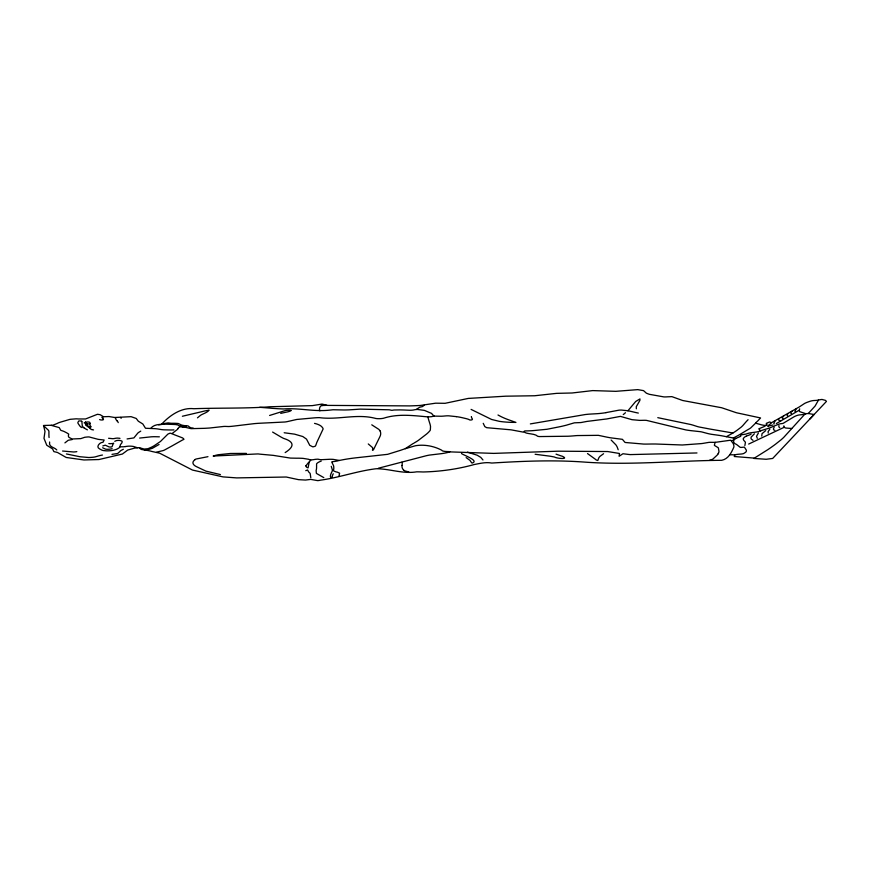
<?xml version="1.0" encoding="UTF-8"?>
<svg xmlns="http://www.w3.org/2000/svg" width="870" height="870" viewBox="0 0 870 870"><rect width="100%" height="100%" fill="white"/><g stroke="black" fill="none" stroke-linecap="round" stroke-linejoin="round"><path stroke-width="1.3" d="M310.808 477.771L310.188 473.617A13.137 5.546 -1.6 0 0 309.785 473.03A14.094 5.938 -1.6 0 0 309.307 472.53L308.719 471.986A3.458 1.468 -1.9 0 1 308.556 471.725L307.578 469.996L305.772 470.67M743.339 438.893L743.371 439.437A17.541 7.014 -11.5 0 0 744.35 440.992L745.079 441.786A12.289 4.905 -10.9 0 1 745.416 442.428L744.872 445.56M809.981 418.97L814.048 414.512L808.611 413.533A31.331 12.43 -12.2 0 0 806.773 413.576L804.75 414.272L783.837 437.273A86.402 35.637 -10.7 0 1 781.097 439.785L775.583 444.157A206.494 91.274 -8.9 0 1 767.862 449.627L753.844 458.446L766.198 459.273L772.69 458.446L826.446 401.407L825.489 400.385L822.009 399.45A13.518 5.481 -13 0 0 820.801 399.591L820.486 399.645A6.449 2.632 -13.1 0 0 819.649 399.798L817.659 400.211A8.624 3.556 -13.2 0 1 816.245 400.396A7.754 3.197 -13.2 0 1 815.701 400.428L814.102 400.504A7.808 3.186 -12.9 0 0 810.394 401.157L806.936 402.386A23.425 9.461 -12.9 0 0 804.663 403.408L799.573 406.747A3.774 1.555 -12.6 0 1 799.334 406.91L771.494 422.722L769.656 421.972L766.296 423.364A3.436 1.403 -11.9 0 0 766.568 423.831C768.373 425.593 763.893 425.615 762.816 425.082A15.236 6.22 -12 0 1 761.696 424.897L756.063 423.288A5.807 2.371 -11.8 0 1 755.921 422.907L756.269 422.309A48.764 19.434 -12.3 0 1 757.726 420.993L760.587 417.959L738.695 413.239A35.757 15.192 -12.2 0 1 736.074 412.63L721.665 407.747L682.667 400.504L671.901 396.644L667.486 396.818A15.758 7.112 -10.6 0 1 663.886 396.905L649.259 394.295L646.388 393.196L643.539 390.63L637.743 389.629L615.84 391.326L592.688 390.597L572.058 392.99L556.593 393.36L534.68 395.752L505.666 396.187L468.245 398.427L445.103 403.31L435.62 403.191L420.286 405.463A253.366 145.04 -4.7 0 1 409.629 405.898L327.479 405.398L322.009 404.071L312.384 405.616L271.755 406.714A18.988 8.83 -0.5 0 0 266.992 407.008C242.469 408.541 218.326 407.834 193.89 408.715C180.971 407.214 169.182 415.98 161.668 424.158M402.005 465.461L402.157 464.482A23.653 10.157 -3.4 0 0 402.07 462.59L401.896 462.264M173.924 429.889A26.578 12.104 1.9 0 1 169.998 429.976L164.386 429.834A14.377 6.492 1.9 0 1 161.07 429.53L157.796 428.975A20.934 9.2 2 0 0 155.197 428.671L145.497 428.257L142.821 423.973L138.308 421.21L136.231 418.459L131.065 416.665L114.655 417.502L109.076 416.545L103.497 416.741L100.159 414.707L97.462 414.283L85.554 418.97L78.148 418.959A7.863 3.469 3.9 0 0 76.071 418.829L70.057 419.329L61.248 421.906A19.771 8.602 3.8 0 0 57.028 423.549L52.863 425.202L43.554 425.474L44.979 431.466L44 438.339L46.752 445.244L52.559 448.898L53.886 451.606L57.398 452.433L66.196 457.468L83.988 459.969L98.962 459.534L122.409 454.031L127.694 450.073L134.502 448.126L139.233 447.691L141.179 449.42L147.791 450.497A14.92 6.351 1.9 0 1 151.423 451.356L159.634 453.183L192.487 470.061L222.981 476.89L236.694 477.902L286.252 477.021L298.497 479.653L305.49 480.055L310.764 479.392L317.539 480.61A5.35 2.24 -2.1 0 0 320.345 480.186C339.191 477.641 356.983 471.04 376.221 468.734C389.542 468.702 402.984 474.15 416.741 471.823A65.174 26.241 -4 0 1 423.146 471.975C440.372 471.562 457.761 469.137 474.335 464.504C480.099 463.427 485.906 461.916 491.735 463.047C522.381 461.143 552.863 459.86 583.411 462.013C629.456 465.461 675.87 460.687 721.741 460.306C728.407 458.914 731.322 452.824 733.812 447.202A17.878 7.145 -10.6 0 0 733.921 446.256L733.823 445.538A56.311 22.674 -9.8 0 0 733.16 443.472L730.702 440.198L715.705 442.286A8.047 3.273 -10.7 0 1 714.531 442.351L709.887 442.319A7.406 2.991 -10.5 0 0 708.354 442.46L703.776 443.254A27.34 11.332 -10.6 0 1 701.448 443.591L682.297 444.994L655.588 444.004A114.851 44.326 -8.3 0 0 651.423 444.015L647.03 444.081A81.758 35.866 -10.4 0 1 643.756 444.081L625.519 442.515A3.295 1.392 -9 0 1 624.845 442.232L622.409 439.328L610.457 437.795A118.298 53.505 -10.8 0 1 606.303 437.012L598.386 435.337L577.876 435.555A9.592 4.143 -8 0 0 576.636 435.598L573.461 435.87A62.651 28.503 -8.3 0 1 567.936 436.24L539.356 436.566A7.362 3.241 -7.3 0 1 537.638 436.24C534.539 432.988 524.534 434.424 524.11 431.346A6.525 2.893 -7 0 1 524.61 431.02L525.643 430.878A15.29 6.862 -7.1 0 0 526.872 430.911L531.026 430.759A54.864 25.36 -7.4 0 0 534.985 430.443L547.012 429.269L558.681 426.952A77.55 36.442 -7.7 0 0 562.292 426.191L566.163 425.245A19.531 8.787 -7.8 0 0 567.751 424.767L574.363 422.831L579.463 422.613A7.699 3.426 -8.3 0 0 581.182 422.515L585.901 421.613A9.733 4.285 -8.4 0 1 587.326 421.374L604.77 419.188A22.152 9.635 -8.7 0 1 606.597 418.981L620.43 416.382L632.011 419.688L639.668 420.384A72.025 32.799 -10.4 0 0 641.244 420.362L644.67 420.286A11.158 4.807 -9.5 0 1 646.617 420.406L685.854 429.921A97.788 42.706 -12.1 0 0 691.519 430.715L700.013 431.64A21.163 8.7 -10.2 0 1 701.851 431.955L706.679 433.249A46.654 19.542 -11.5 0 0 711.66 434.326L719.088 435.359A110.327 42.902 -9 0 1 721.763 435.794L735.781 438.502A5.655 2.273 -11.1 0 1 736.651 438.067L740.74 436.294A7.373 2.98 -11.3 0 1 740.479 435.881L741.196 434.837L745.046 434.228A5.872 2.382 -11.3 0 0 746.058 434.054C751.375 431.846 756.128 432.977 761.663 430.476A18.042 7.177 -11.6 0 1 763.055 430.008L768.254 428.421M84.151 422.853A2.284 1.011 3.7 0 0 85.227 422.581C86.478 421.874 90.741 421.363 90.012 423.418A12.408 5.492 3.3 0 0 91.198 426.811M120.636 417.426L121.137 418.329M778.965 425.506L778.835 426.942L779.727 427.627M818.496 400.048L815.103 406.029L808.252 413.533M51.286 425.365L59.225 427.605L60.617 430.074A1.979 0.859 4 0 0 61.139 430.443L62.357 430.846A9.396 4.035 4 0 1 64.282 431.585L65.718 432.325A31.287 13.8 3.6 0 0 66.631 432.781L68.73 434.13L68.382 435.685A13.083 5.644 3.5 0 0 68.425 436.316L68.784 437.121A2.773 1.196 3.7 0 0 69.121 437.403L69.372 437.556A14.322 6.09 3.9 0 1 69.774 437.784L71.721 438.795A2.349 1.011 3.7 0 0 72.602 438.969L80.779 438.621L84.053 437.523A3.98 1.707 3.4 0 1 84.868 437.262L87.272 436.99A18.988 8.113 3.2 0 1 89.034 436.925L97.625 439.198A6.297 2.73 3.1 0 0 98.854 439.426L104.161 440.035L103.095 442.134A4.491 1.936 2.9 0 0 103.008 442.275C99.985 442.221 96.874 445.799 98.223 447.8A30.265 13.104 2.5 0 0 99.865 449.061L101.997 450.171A4.992 2.131 2.8 0 0 103.302 450.54L106.249 450.845A15.084 6.481 2.9 0 0 110.979 450.638L111.512 450.584A13.191 5.655 2.9 0 0 114.155 450.062L115.743 449.572A18.922 8.134 3 0 0 117.222 448.963L119.049 447.887A9.722 4.176 2.8 0 0 119.81 447.039L120.397 444.842A9.146 3.948 2.4 0 1 120.669 444.331L121.387 443.526A8.569 3.708 2.8 0 0 121.648 443.178L121.767 442.971A25.35 10.94 3.1 0 0 122.083 442.254L122.148 441.405A1.707 0.74 2.6 0 0 121.909 441.155L121.245 440.829A4.198 1.816 2.7 0 0 120.277 440.557L120.006 440.503A3.643 1.577 2.7 0 0 118.864 440.383L117.254 440.459A4.339 1.881 2.7 0 0 116.199 440.677L114.764 441.318M177.882 428.692L177.763 428.964A7.351 3.295 1.8 0 1 177.556 429.334L171.956 433.651L170.118 433.151L167.953 434.054L160.461 441.481L154.142 445.744A117.091 52.091 4.4 0 1 151.75 447.06L147.998 448.692L144.333 449.05A1.892 0.816 2 0 1 143.637 448.898L139.363 447.713M799.65 408.813L799.302 410.705A10.832 4.404 -12.8 0 0 799.867 411.706L805.772 413.674M751.049 434.01L750.93 434.217A1.816 0.729 -11.4 0 1 750.614 434.489L748.515 435.315A13.822 5.503 -11.3 0 0 746.232 436.185M338.941 476.271L339.594 473.182L337.212 472.095A8.472 3.578 -2.4 0 0 336.244 471.942L333.906 471.072A9.015 3.85 -2.6 0 1 333.634 470.616L333.58 470.463A6.416 2.74 -2.5 0 1 333.525 470.017L333.688 469.245A23.871 10.19 -1.8 0 0 333.797 468.702L333.765 466.907A54.756 23.305 -1.2 0 0 333.493 465.559L331.709 461.981L332.46 461.655A11.604 5.068 -2.3 0 0 335.244 461.35L336.799 461.002M718.489 453.063L717.815 454.227M102.171 417.111L102.192 417.067A6.036 2.708 3.3 0 0 103.008 418.687C104.878 420.417 100.637 420.177 99.615 419.579M715.151 442.33L714.357 445.19A4.687 1.892 -10.7 0 0 714.672 445.56L718.022 447.593A11.701 4.687 -10.4 0 1 718.392 448.028L718.957 451.312A22.359 8.939 -10.1 0 1 718.511 453.063M333.221 473.769L332.797 474.628A26.894 11.343 -3 0 0 332.438 475.846L332.242 476.749A5.557 2.338 -2.3 0 1 332.057 477.064C328.566 478.881 331.329 472.573 332.166 471.344A30.896 13.137 -1.7 0 0 332.329 469.724L331.263 466.342M774.169 427.235L773.365 428.975L773.93 430.008A3.795 1.522 -11.9 0 0 774.855 430.313M787.774 413.761L787.089 415.36L787.796 416.012M735.781 438.502C732.322 439.839 733.04 443.461 736.52 444.45A27.101 10.788 -10.4 0 1 737.173 444.972L740.185 447.31A3.132 1.24 -11 0 0 741.708 447.376L744.372 447.115L746.058 449.681A12.202 4.807 -10.8 0 1 746.373 450.432L746.395 450.845A8.276 3.262 -10.9 0 1 745.666 452.248L743.709 453.509A2.697 1.055 -10.9 0 1 743.1 453.705L742.262 453.879A9.037 3.556 -11 0 1 741.816 453.944A8.047 3.165 -11 0 1 741.066 454.042L738.336 454.26A8.917 3.48 -10.8 0 0 736.39 454.521L734.628 454.879A11.854 4.676 -10.9 0 1 734.019 454.869A10.723 4.23 -10.9 0 1 732.66 454.782L730.071 454.771M625.421 412.706L624.725 413.413A32.679 14.725 -8.8 0 1 623.246 414.544M627.922 410.781L635.676 401.505L639.972 398.906L639.841 400.504L636.274 406.692L636.351 408.78M796.126 408.867L794.962 411.412A1.805 0.74 -12.5 0 0 795.343 411.608L795.528 411.64M755.91 422.853L750.69 427.942A21.826 9.004 -11.3 0 1 749.244 428.888L747.537 429.878A60.998 23.794 -11.9 0 0 745.721 430.954L739.587 434.652A108.75 47.382 -10.2 0 1 733.323 438.001M758.412 432.999L756.508 436.338L757.335 438.317M769.809 429.236L768.047 431.737L768.243 433.086M78.43 421.569L77.995 422.189A6.22 2.751 3.7 0 0 77.963 423.114L78.169 423.549A25.948 11.538 3.3 0 0 78.485 424.038L79.083 424.886A32.44 14.04 4.3 0 1 79.344 425.299L79.572 425.647A10.451 4.611 3.6 0 0 80.54 426.648M308.763 462.209L306.044 465.624A5.318 2.284 -1.8 0 0 306.001 465.852M185.68 426.485L184.233 427.322L182.287 427.105A11.506 5.144 1.6 0 0 181.982 427.018L180.645 426.811A1.272 0.566 1.5 0 0 180.133 426.865L179.296 427.213A8.939 4.013 1.4 0 0 177.871 428.692M775.029 420.862L773.767 423.636A4.872 1.968 -12 0 0 774.18 424.016M770.983 423.309L769.917 424.266A11.571 4.72 -11.7 0 1 769.211 424.777L767.699 426.246L772.756 425.028M405.333 448.637L413.043 443.591M424.31 405.202L422.57 406.497A2.588 1.229 -4.4 0 1 422.015 406.692L420.438 407.029A3.871 1.816 -4.4 0 0 419.71 407.247L416.132 409.531A10.103 4.709 -4.3 0 0 414.914 409.694L413.348 410.009A4.567 2.153 -4.2 0 1 412.63 410.118L411.401 410.216A14.235 6.753 -4.2 0 1 409.694 410.248L406.127 410.107A72.591 32.331 -3.6 0 0 402.853 409.966A95.482 41.814 -3.5 0 0 400.069 409.9L394.034 409.998A4.546 2.131 -3.7 0 0 393.164 410.14L392.381 410.27A2.11 0.99 -3.7 0 1 391.228 410.238L389.967 409.933A5.231 2.447 -3.5 0 0 389.097 409.792L360.267 409.128L349.12 409.857A96.331 48.85 -2.3 0 1 345.966 409.955L344.379 409.977A17.204 8.211 -2.4 0 1 343.106 409.955L333.145 409.759A11.451 5.35 -2.1 0 0 332.101 409.857L331.057 409.977A31.94 15.41 -1.8 0 1 329.545 410.14C314.266 411.901 299.041 407.758 283.674 408.954A199.121 108.902 -0.5 0 1 278.085 408.726L272.56 408.367A36.638 17.737 -0.5 0 1 270.048 408.117L259.717 407.312M285.164 452.585C295.213 446.234 293.81 441.525 283.566 438.393A163.854 80.236 -4.1 0 1 281.162 437.131L272.604 432.064M64.913 442.884L68.262 440.253L72.232 439.524M193.227 428.094L191.4 427.909A3.262 1.479 1.3 0 1 190.443 427.605L189.921 427.311A16.269 7.406 1.1 0 1 189.062 426.702L188.605 426.344A9.124 4.1 1.5 0 0 187.833 425.8L186.115 426.039A18.248 8.221 1 0 0 185.908 426.256M754.399 433.782L751.245 437.012A8.874 3.545 -11.5 0 0 751.071 437.523L751.038 437.675A13.887 5.535 -11.6 0 0 751.027 438.132A10.853 4.328 -11.5 0 0 751.473 439.209L753.018 440.35M197.457 417.85L200.502 415.338A17.063 7.819 0.8 0 1 201.633 414.664L205.255 412.956A26.394 12.321 1.7 0 0 207.963 411.336L209.115 410.118L204.222 411.075A56.213 26.839 2.2 0 1 201.1 411.858L182.395 416.251M766.274 425.245L764.023 426.626A7.917 3.219 -11.7 0 1 762.783 427.159L758.77 428.823L760.63 430.846M102.834 445.929L105.259 445.19L108.978 446.886A1.794 0.772 2.8 0 0 109.75 447.017L109.979 447.028A2.523 1.087 2.8 0 0 112.067 446.745L112.904 444.516A26.992 11.647 2.2 0 1 113.198 443.874A4.709 2.034 2.6 0 1 113.731 443.221A2.566 1.109 2.8 0 1 112.795 443.45L112.687 443.482A13.67 5.938 3 0 1 111.045 443.646L110.577 443.678A13.474 5.851 3 0 1 110.12 443.711L108.815 443.569M792.233 411.173L791.863 411.401A4.959 2.023 -12.5 0 0 790.699 413.043L791.45 413.805M765.741 430.606L762.044 433.651L761.75 436.087M603.584 453.716L600.039 456.326A16.747 6.906 -8.6 0 0 598.712 458.088L597.81 460.513L596.168 459.969A50.536 20.749 -7.1 0 0 595.504 459.349L587.522 453.564M783.685 416.099L782.293 417.643A5.851 2.371 -12.3 0 0 782.358 418.187L783.054 418.753M195 459.577L195.228 459.436A6.917 2.958 0.7 0 1 196.098 459.012L207.963 456.674M733.823 439.883L732.409 440.459A3.632 1.468 -11 0 1 731.8 440.601L731.518 440.633M326.848 405.333L324.097 405.442A18.477 8.896 -1.8 0 1 322.824 405.453C320.334 404.713 318.605 408.824 319.888 410.912M159.069 444.472L152.435 448.267L147.769 449.757A9.842 4.263 2.1 0 1 144.355 450.051M799.258 410.183L776.366 423.538M413.837 443.145L414.968 442.504A62.216 28.536 -3.1 0 0 418.383 440.361L426.659 433.989A64.141 29.623 -3.1 0 0 428.627 432.162L429.813 430.857A12.745 5.796 -4.3 0 0 430.346 429.954L430.53 426.507A97.538 44.207 -2.2 0 0 429.432 422.32L428.257 418.47A29.634 13.713 -5.3 0 1 428.257 416.926L430.944 416.73A11.288 5.274 -4.6 0 0 432.183 416.545L434.054 415.925L432.825 414.903A4.905 2.284 -4.8 0 1 432.542 414.664L432.129 414.12A29.101 13.615 -5.4 0 1 431.748 413.478L424.419 410.39L417.6 409.476A2.643 1.24 -4.3 0 0 416.969 409.465L416.425 409.498M140.766 431.107L138.363 432.618A15.41 6.786 2 0 0 137.449 433.532L133.893 437.904L127.074 438.948M726.472 436.642L732.399 433.325A67.795 28.884 -10.4 0 0 736.955 430.346L740.848 427.398A34.147 14.268 -10.9 0 0 742.926 425.452L745.84 422.091A88.479 34.822 -12.7 0 1 748.091 419.699M804.75 414.272L803.184 414.555A8.537 3.426 -12.5 0 0 802.39 414.62L799.247 414.946A3.632 1.468 -12.5 0 0 798.475 415.088L797.344 415.392A8.95 3.6 -12.5 0 0 794.734 416.425A11.027 4.426 -12.5 0 0 794.266 416.676A9.211 3.697 -12.4 0 0 793.755 416.958L783.207 423.309A3.958 1.599 -12.1 0 1 782.184 423.549L780.629 423.733A3.317 1.338 -12 0 0 779.574 423.951L777.932 424.527A17.868 7.297 -12 0 1 777.204 424.788L771.744 427.072A21.065 8.613 -11.8 0 1 768.254 428.421M748.668 444.059L784.305 427.224M183.059 427.311L184.081 426.637L181.96 426.322A21.772 9.983 1.5 0 1 180.938 426.202L180.231 426.082M746.242 436.185L745.416 436.588A6.721 2.697 -11.3 0 0 743.382 438.882M280.727 413.38L286.197 412.162A16.236 7.689 -0.7 0 0 289.753 411.282L291.265 410.444L289.047 410.238A22.631 10.462 -1 0 0 287.252 410.314L286.882 410.335A8.058 3.763 -0.9 0 0 285.501 410.488L269.613 415.458M150.684 428.442C153.751 424.299 159.645 424.321 164.332 424.245A13.909 6.21 1.8 0 1 166.246 424.201L166.572 424.212A35.355 15.54 1.7 0 1 167.79 424.245L173.913 424.462A25.665 11.375 1.6 0 1 174.968 424.506L176.403 424.625M321.258 461.067L320.976 461.165A13.866 5.96 -2.3 0 0 317.822 462.699L317.191 463.166A6.906 2.969 -2.1 0 0 316.582 463.96L316.571 467.212A50.297 21.424 -0.9 0 1 316.125 470.442L316.365 473.378L323.814 477.63M378.406 468.223L426.387 455.695A30.635 13.017 -4.7 0 1 429.443 455.086L440.568 453.759A27.361 12.158 -4.8 0 0 444.657 453.129L445.962 452.878A40.498 18.161 -4.7 0 0 448.398 452.324C453.922 450.867 442.612 452.476 441.59 450.149C434.065 446.179 425.093 444.439 416.632 445.549A10.364 4.557 -4.3 0 0 414.859 445.897L405.92 448.518A58.214 24.686 -4.7 0 0 400.646 450.279L387.618 454.336L356.037 457.805A85.564 34.952 -3.3 0 0 347.989 458.881A73.036 30.113 -3.2 0 0 345.205 459.338A90.784 36.953 -3.3 0 0 341.247 460.078L338.789 460.567A36.127 15.268 -2.8 0 0 337.636 460.817L337.364 460.872M246.384 453.4L230.441 453.477L218.348 454.716A25.078 10.712 0 0 0 215.662 455.325L213.172 456.043L257.988 453.922A11.745 5.079 -0.5 0 1 259.815 454.151L273.18 455.358A9.57 4.143 -0.9 0 1 274.626 455.586L290.406 458.088L296.855 458.218A18.933 8.113 -1.5 0 1 298.725 458.196L300.879 458.262A40.379 17.019 -1.5 0 1 303.043 458.37L308.817 459.316A2.088 0.903 -1.7 0 1 309.078 459.556C311.732 460.872 316.626 458.098 320.149 459.643A18.107 7.96 -2 0 0 321.965 459.664L329.687 459.284A12.365 5.318 -2.3 0 1 330.959 459.284L331.426 459.295A17.987 7.699 -2.3 0 1 333.33 459.393L339.224 460.458M123.355 449.257L120.941 450.508A27.862 11.854 1.9 0 0 119.462 451.889L117.918 453.281A4.317 1.838 2.6 0 1 117.189 453.574L111.98 454.357M112.154 448.692L110.044 449.137A8.047 3.447 2.8 0 1 106.945 449.301L106.205 449.246A2.893 1.24 2.8 0 1 105.444 449.105L102.66 447.756M709.572 460.23L711.04 459.838A6.699 2.653 -10.3 0 0 712.813 459.142L717.184 455.108A59.443 24.132 -9.5 0 0 717.815 454.227M125.378 446.527L124.801 446.647A5.905 2.545 2.6 0 1 123.779 446.788L119.929 446.799M156.741 452.085L162.766 450.693A11.538 5.002 1.8 0 0 164.397 450.084L170.596 446.712A239.609 109.185 6.7 0 0 173.391 445.157L182.602 439.948A7.536 3.317 1.2 0 1 183.2 439.698L183.961 439.306L183.483 438.643A14.986 6.579 1.6 0 0 182.439 437.86L175.261 435.087A25.85 11.68 1.3 0 1 173.728 434.467L171.956 433.651M605.933 412.619L618.961 410.172A12.093 5.35 -9.1 0 1 621.343 410.064L627.509 410.705A61.531 26.481 -8.4 0 1 631.674 411.564L635.035 412.369A100.605 46.295 -11.6 0 0 637.666 412.935L638.341 413.076M530.352 423.907L585.184 414.555A42.728 18.564 -8.2 0 1 589.381 414.142L594.797 413.826A46.458 21.467 -9.1 0 0 605.944 412.674M89.936 423.755L88.805 423.897A2.817 1.24 3.6 0 1 88.022 423.897L86.532 423.668M163.071 423.733L167.91 422.94A1.479 0.663 1.9 0 1 168.323 422.929L169.563 423.081A6.732 3.056 1.8 0 0 171.836 423.288L173.467 423.277A21.576 9.613 1.6 0 1 178.296 423.516L181.525 425.038A13.42 6.123 1.5 0 0 183.798 425.506L186.256 425.919M76.832 451.639L75.559 451.824A11.462 4.85 3.5 0 1 73.548 451.976L62.575 451.03M158.699 424.864L161.657 424.462M139.646 438.067L151.152 436.827A22.392 9.711 1.8 0 1 154.925 436.707L159.373 436.827M321.508 405.507L322.835 405.453M78.811 420.895L81.345 421.015A1.327 0.587 3.8 0 1 81.682 421.276L81.758 421.406M696.979 452.955L630.391 454.597A26.655 11.147 -9.3 0 1 628.02 454.368L622.942 453.748L619.081 456.271L619.494 453.487L607.695 451.541L558.029 451.193L493.725 453.39L450.084 451.889M428.257 416.926C413.435 415.599 398.123 413.478 383.594 418.231A10.592 4.959 -3.3 0 1 381.745 418.535A11.506 5.394 -3.3 0 1 379.592 418.687L378.08 418.687A9.951 4.654 -3.3 0 1 375.796 418.47C356.896 413.348 338.397 420.177 319.225 417.622A41.51 18.727 -1.9 0 0 313.787 417.915L296.757 419.46L287.687 421.526A18.183 8.493 -0.8 0 1 286.621 421.743A19.042 8.896 -0.7 0 1 284.86 422.004L259.14 423.277A57.007 25.11 -0.7 0 0 254.083 423.657L232.953 426.191A75.494 36.17 1.1 0 1 230.289 426.441L229.147 426.517A5.894 2.697 0.4 0 1 228.299 426.528L225.373 426.409A10.027 4.524 0.4 0 0 223.699 426.452L209.659 428.018A248.461 132.381 3.8 0 1 204.33 428.334L191.052 428.649L184.766 427.17M791.733 428.486L785.827 428.04A5.644 2.262 -12.2 0 1 785.218 427.833L785.055 427.757A8.167 3.262 -12.2 0 1 783.881 425.876M433.836 416.11L441.123 416.241A25.045 11.832 -5 0 0 443.167 416.132L446.147 415.871A11.321 5.198 -5 0 1 448.844 415.838L456.413 416.643M732.921 432.999L708.93 428.866A123.594 48.742 -8.6 0 0 706.005 428.29L699.295 427.029A39.389 16.726 -11.4 0 1 696.642 426.322L694.38 425.582A91.002 37.127 -8.8 0 0 690.965 424.56L657.785 417.665M780.597 421.113L778.639 420.014A7.308 2.958 -12.2 0 1 778.835 418.807M535.115 454.26L549.677 456.141A103.095 41.02 -5.9 0 1 554.494 457.022C556.408 458.479 569.839 459.708 562.411 456.293A36.692 15.203 -6.9 0 0 560.911 455.837L556.039 454.14M284.175 432.749L294.582 434.152L302.803 436.533L306.523 439.132L309.742 445.309L312.635 446.778A2.012 0.892 -1.8 0 0 313.439 446.767L315.005 446.288A3.741 1.664 -1.8 0 0 315.592 445.821L316.299 443.939A68.893 30.602 -3.5 0 1 316.919 442.188L323.107 429.008A12.278 5.601 -1.6 0 0 322.846 428.094L321.606 426.539A16.454 7.493 -1.5 0 0 314.538 423.375M119.984 438.339L117.809 438.11A6.253 2.708 2.7 0 0 115.134 438.371L114.764 438.436A8.58 3.741 3 0 1 113.742 438.621L113.557 438.643A4.317 1.881 2.9 0 1 112.665 438.697L108.587 438.262M408.824 471.942L404.974 470.931A7.786 3.317 -4.1 0 1 404.05 470.398L403.593 469.985M66.403 453.955L79.714 456.706L88.729 457.522A30.928 13.191 3.3 0 0 90.404 457.457L93.101 457.239A11.973 5.046 3.1 0 0 95.548 456.793L98.952 455.793A20.478 8.537 2.5 0 1 102.464 455.043M220.393 474.574L205.885 471.116L196.087 466.472A13.354 5.699 0.5 0 1 195.163 459.621M467.397 452.15L477.119 455.195L480.74 457.359A57.572 24.393 -4.5 0 1 481.371 458.088L482.959 459.969M523.566 432.172L511.114 429.834L486.732 427.692L484.807 426.615L483.231 423.32M91.687 429.519L91.796 429.552A4.404 1.936 3.4 0 0 93.536 429.91M137.384 447.713L133.425 446.462A9.57 4.1 2.3 0 0 125.432 446.571M734.758 454.89L734.291 456.511L753.866 458.077M90.491 427.224L87.326 425.637A2.458 1.077 3.6 0 1 87.141 425.419L87.109 425.354A12.724 5.622 3.4 0 1 86.978 424.973L86.793 424.321M471.105 409.4L491.604 419.471L499.369 421.352A53.19 25.002 -7.1 0 0 503.317 421.841L504.111 421.917A81.41 38.976 -7.5 0 0 510.723 422.363L515.932 422.407L509.776 420.221A94.286 44.707 -8.5 0 1 500.631 416.404L497.999 415.001M371.762 424.821L378.841 429.388A23.425 10.614 -2.8 0 1 379.896 430.802M87.402 429.867L87.228 429.78A25.698 11.419 3.3 0 1 84.542 428.192L84.336 428.051M461.481 453.455C462.133 454.673 479.479 460.502 472.443 463.003A1.794 0.761 -5.5 0 1 471.671 462.829L470.289 460.861A14.997 6.394 -5.2 0 0 469.909 460.339L466.135 457.587M81.976 427.594L80.54 426.648M43.5 425.647L48.416 430.258A15.345 6.558 4.5 0 1 48.916 431.368L48.927 435.196A77.528 33.789 2.5 0 0 49.09 437.534M611.142 440.035L615.884 444.842A68.001 28.536 -7.2 0 1 617.319 447.354L618.178 449.736M102.475 417.056L102.529 417.1A2.153 0.957 3.5 0 1 102.595 417.274A5.263 2.36 3.3 0 0 102.954 418.035M114.981 417.48L115.601 418.209A4.774 2.142 3.2 0 1 115.786 418.666L115.808 418.84A7.884 3.545 2.9 0 0 116.352 420.047L116.993 420.732M90.067 428.518L90.904 429.182A3.078 1.348 3.4 0 0 91.687 429.519M89.664 427.986L89.61 427.931A3.491 1.533 3.6 0 0 89.121 427.572L89.055 427.54A14.322 6.34 3.3 0 1 88.055 426.855L87.163 426.191A15.616 6.927 3.4 0 1 86.108 425.191M86.13 425.191L85.945 424.973A8.885 3.926 3.5 0 1 85.554 424.353L85.238 422.581M85.434 421.819L86.163 423.016A24.947 10.897 4.1 0 1 86.815 424.321M368.271 443.95L372.306 447.397A6.558 2.904 -3.1 0 1 372.73 447.985L372.49 450.312L373.284 449.91A6.329 2.795 -3.1 0 0 373.621 449.485L379.853 436.773A29.928 13.55 -2.6 0 0 380.07 430.78M471.312 416.654L471.344 416.73A15.388 7.08 -5.3 0 1 471.475 417.111M471.54 417.35L471.681 417.774A7.895 3.632 -5.9 0 0 471.812 418.024L472.421 419.112A2.295 1.055 -5.6 0 1 471.747 419.916L470.083 420.047A4.187 1.925 -5.7 0 1 469.648 419.884A11.266 5.187 -5.9 0 1 469.398 419.764L469.224 419.666A11.071 5.057 -5.4 0 0 467.668 419.046L467.44 418.981A34.637 15.606 -5 0 0 465.874 418.557L461.611 417.556A41.782 18.77 -4.8 0 0 456.413 416.643M56.789 449.942C54.582 447.126 48.394 447.343 49.612 441.993M403.528 470.007A25.719 10.995 -4.5 0 1 402.049 465.461M116.95 420.743A13.724 6.09 3.3 0 1 118.233 422.635M176.479 424.549A3.991 1.794 1.7 0 1 178.361 425.321L178.459 425.408A4.241 1.914 1.5 0 0 180.166 426.148M81.769 421.406A13.246 5.829 4 0 1 81.932 421.972L82.15 424.723A14.714 6.492 3.4 0 0 84.151 428.094M310.731 460.143A27.851 11.995 -2.4 0 0 309.144 462.372L308.078 467.875L306.914 467.407A10.146 4.361 -1.9 0 1 305.838 465.863"/></g></svg>
